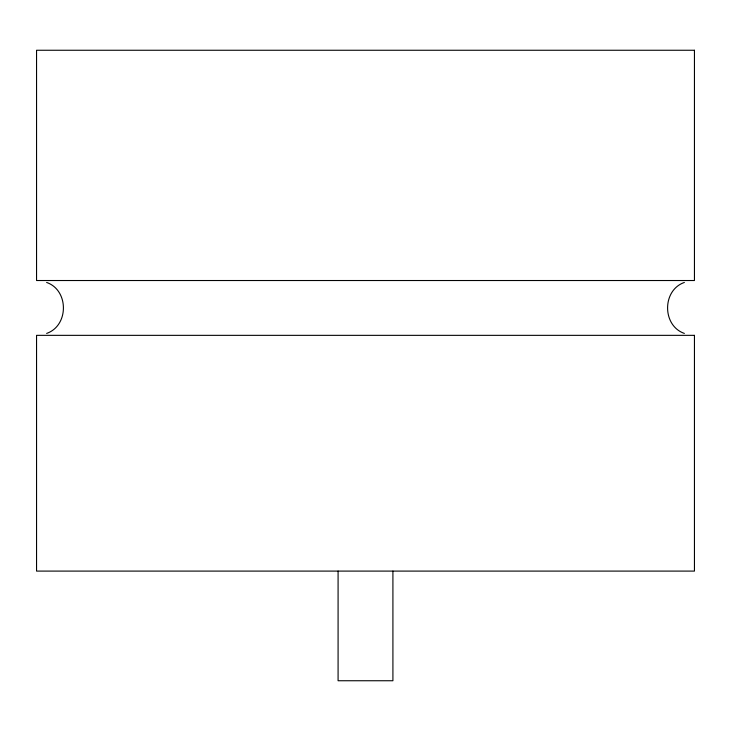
<?xml version="1.0" encoding="UTF-8"?>
<svg xmlns="http://www.w3.org/2000/svg" width="731" height="731" viewBox="0 0 731 731"><rect width="100%" height="100%" fill="white"/><g stroke="black" fill="none" stroke-linecap="round" stroke-linejoin="round"><path stroke-width="1.1" d="M46.638 333.418C68.997 325.697 68.997 290.17 46.638 282.449M684.362 282.449C662.003 290.17 662.003 325.697 684.362 333.418M392.912 571.094L392.912 680.744L338.087 680.744L338.087 571.094M694.45 50.256L694.45 280.521L36.55 280.521L36.55 50.256L694.45 50.256M694.45 335.346L36.55 335.346L36.55 571.094L694.45 571.094L694.45 335.346"/></g></svg>
